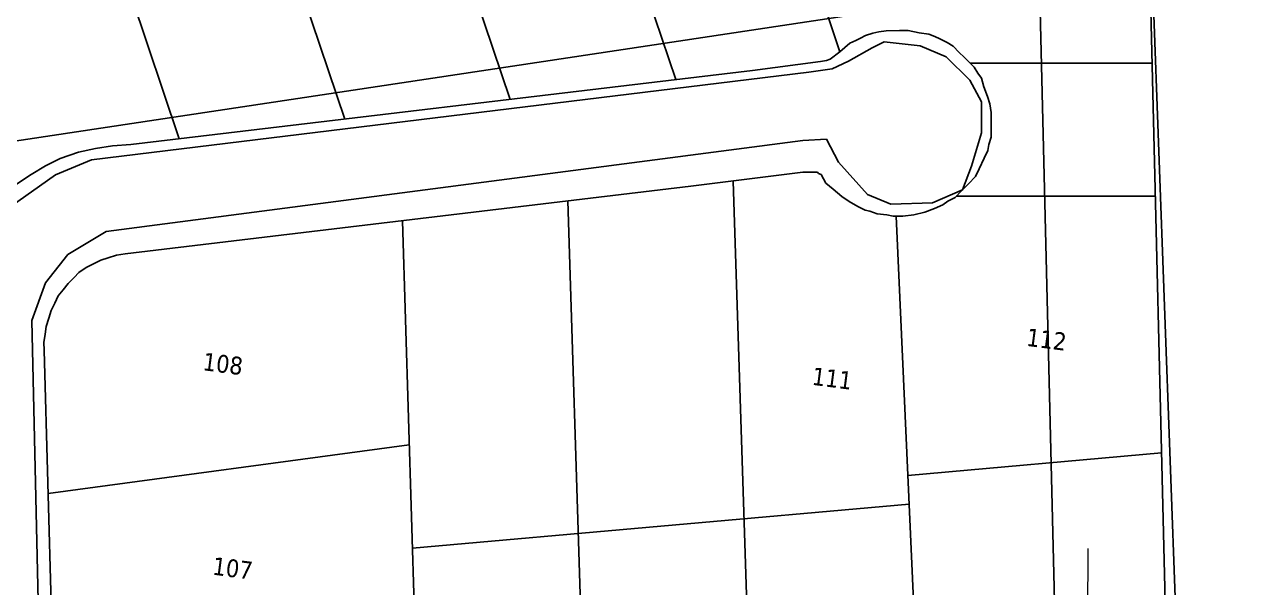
# Model space of a CAD drawing. Header units: metres. Extents: x 2 to 659295185, y -28 to 1124222152.
# Drawn here: x 658161.8 to 658271.7, y 1124192.7 to 1124243.4 of the extents above; entities that cross this region are included whole.
import ezdxf

# ---------------------------------------------------------------- set-up
doc = ezdxf.new("R2010")
doc.units = ezdxf.units.M
doc.header["$MEASUREMENT"] = 0
for name, color, linetype in [('División Parroquial', 130, 'CONTINUOUS'), ('MANZANA', 30, 'CONTINUOUS'), ('Parcelas', 140, 'CONTINUOUS')]:
    doc.layers.add(name, color=color, linetype=linetype)
doc.layers.add('DPIC_Brocal', color=7, linetype='CONTINUOUS', lineweight=13)
doc.styles.get("Standard").update_dxf_attribs({"font": 'tahoma.ttf'})

msp = doc.modelspace()

# ---------------------------------------------------------------- linework, layer by layer
at = {"layer": 'División Parroquial', "color": 1, "flags": 128}
msp.add_lwpolyline([(658480.577, 1123580.0076), (658492.1763, 1123631.4687), (658520.1298, 1123754.3737), (658546.5907, 1123940.9057), (658561.3177, 1124038.3659), (658586.3109, 1124167.6196), (658611.3288, 1124300.9225), (658037.6324, 1124214.3101), (656741.4517, 1124023.5789), (656243.3614, 1123952.0035), (656076.3748, 1123928.1583), (655990.717, 1123916.9306), (655912.2248, 1123918.0204), (655829.3706, 1123947.4344), (655763.9563, 1123993.1951), (655701.8156, 1124057.462), (655657.1231, 1124133.7165), (655642.6105, 1124196.4737), (655609.9074, 1124408.9005), (655576.116, 1124600.6315), (655517.0345, 1124969.3764), (655415.1901, 1125592.4496), (655226.0469, 1126735.087)], dxfattribs=at)
at = {"layer": 'DPIC_Brocal'}
msp.add_line((658257.4392, 1124174.7142), (658257.5797, 1124196.2494), dxfattribs=at)
at = {"layer": 'MANZANA', "lineweight": -2}
for p, q in [((658262.7369, 1124264.3292), (658266.3651, 1124114.3798)), ((658237.5212, 1124242.4337), (658237.0841, 1124242.2137)), ((658238.1808, 1124242.6537), (658237.5212, 1124242.4337)), ((658238.7251, 1124242.7736), (658238.1808, 1124242.6537)), ((658239.3847, 1124242.8836), (658238.7251, 1124242.7736)), ((658240.5886, 1124242.8936), (658239.3847, 1124242.8836)), ((658241.3555, 1124242.8936), (658240.5886, 1124242.8936)), ((658242.345, 1124242.6737), (658241.3555, 1124242.8936)), ((658243.219, 1124242.5637), (658242.345, 1124242.6737)), ((658243.7715, 1124242.3537), (658243.219, 1124242.5637)), ((658236.1029, 1124241.7638), (658235.2288, 1124240.984)), ((658236.6471, 1124241.9838), (658236.1029, 1124241.7638)), ((658237.0841, 1124242.2137), (658236.6471, 1124241.9838)), ((658244.2085, 1124242.1338), (658243.7715, 1124242.3537)), ((658244.8682, 1124241.8038), (658244.2085, 1124242.1338)), ((658245.4207, 1124241.4739), (658244.8682, 1124241.8038)), ((658245.9649, 1124240.924), (658245.4207, 1124241.4739)), ((658234.0249, 1124240.2042), (658233.4807, 1124240.0942)), ((658234.3548, 1124240.3141), (658234.0249, 1124240.2042)), ((658235.2288, 1124240.984), (658234.3548, 1124240.3141)), ((658246.4102, 1124240.4841), (658245.9649, 1124240.924)), ((658246.8472, 1124240.0442), (658246.4102, 1124240.4841)), ((658227.3458, 1124239.2943), (658171.3812, 1124232.6257)), ((658233.4807, 1124240.0942), (658227.3458, 1124239.2943)), ((658247.2925, 1124239.6043), (658246.8472, 1124240.0442)), ((658247.6223, 1124239.0444), (658247.2925, 1124239.6043)), ((658247.9522, 1124238.6045), (658247.6223, 1124239.0444)), ((658248.1748, 1124237.8346), (658247.9522, 1124238.6045)), ((658248.5046, 1124236.9548), (658248.1748, 1124237.8346)), ((658248.7273, 1124236.285), (658248.5046, 1124236.9548)), ((658248.8427, 1124235.5151), (658248.7273, 1124236.285)), ((658248.8427, 1124234.7453), (658248.8427, 1124235.5151)), ((658248.8509, 1124233.9654), (658248.8427, 1124234.7453)), ((658248.8509, 1124233.3056), (658248.8509, 1124233.9654)), ((658169.7403, 1124232.5057), (658168.2066, 1124232.2858)), ((658171.3812, 1124232.6257), (658169.7403, 1124232.5057)), ((658248.5294, 1124232.0858), (658248.6366, 1124232.6357)), ((658248.6366, 1124232.6357), (658248.8509, 1124233.3056)), ((658165.0319, 1124231.386), (658163.7209, 1124230.7161)), ((658166.6729, 1124231.9458), (658165.0319, 1124231.386)), ((658168.2066, 1124232.2858), (658166.6729, 1124231.9458)), ((658247.7707, 1124230.4261), (658248.1995, 1124231.4159)), ((658248.1995, 1124231.4159), (658248.5294, 1124232.0858)), ((658163.7209, 1124230.7161), (658162.4098, 1124229.9362)), ((658247.4409, 1124229.7563), (658247.7707, 1124230.4261)), ((658162.4098, 1124229.9362), (658161.0987, 1124229.0464)), ((658221.8046, 1124228.8665), (658231.881, 1124230.1262)), ((658231.881, 1124230.1262), (658232.8705, 1124230.1362)), ((658232.8705, 1124230.1362), (658233.1921, 1124230.1362)), ((658233.1921, 1124230.1362), (658233.3075, 1124230.0262)), ((658233.3075, 1124230.0262), (658233.5219, 1124229.9163)), ((658233.5219, 1124229.9163), (658233.9672, 1124229.1464)), ((658246.7895, 1124229.0864), (658247.4409, 1124229.7563)), ((658170.8782, 1124222.7777), (658221.8046, 1124228.8665)), ((658233.9672, 1124229.1464), (658234.6269, 1124228.5965)), ((658234.6269, 1124228.5965), (658235.3937, 1124227.9367)), ((658245.5856, 1124227.8667), (658246.1298, 1124228.4266)), ((658246.1298, 1124228.4266), (658246.7895, 1124229.0864)), ((658235.3937, 1124227.9367), (658236.0534, 1124227.4967)), ((658236.0534, 1124227.4967), (658236.8285, 1124227.0568)), ((658236.8285, 1124227.0568), (658237.4882, 1124226.7269)), ((658243.7303, 1124226.8669), (658244.4971, 1124227.1968)), ((658244.4971, 1124227.1968), (658244.9342, 1124227.5367)), ((658244.9342, 1124227.5367), (658245.5856, 1124227.8667)), ((658237.4882, 1124226.7269), (658237.9252, 1124226.6169)), ((658237.9252, 1124226.6169), (658238.5849, 1124226.397)), ((658238.5849, 1124226.397), (658239.4589, 1124226.297)), ((658239.4589, 1124226.297), (658240.0032, 1124226.187)), ((658240.0032, 1124226.187), (658240.8855, 1124226.187)), ((658240.8855, 1124226.187), (658241.8667, 1124226.307)), ((658241.8667, 1124226.307), (658242.8562, 1124226.5269)), ((658242.8562, 1124226.5269), (658243.7303, 1124226.8669)), ((658169.3445, 1124222.4378), (658170.1114, 1124222.6677)), ((658170.1114, 1124222.6677), (658170.8782, 1124222.7777)), ((658166.7223, 1124221.108), (658167.382, 1124221.548)), ((658167.382, 1124221.548), (658168.0334, 1124221.8879)), ((658168.0334, 1124221.8879), (658168.6931, 1124222.2178)), ((658168.6931, 1124222.2178), (658169.3445, 1124222.4378)), ((658165.7411, 1124220.1082), (658166.2853, 1124220.6581)), ((658166.2853, 1124220.6581), (658166.7223, 1124221.108)), ((658164.867, 1124218.9985), (658165.3041, 1124219.5484)), ((658165.3041, 1124219.5484), (658165.7411, 1124220.1082)), ((658164.2156, 1124217.6687), (658164.5454, 1124218.3286)), ((658164.5454, 1124218.3286), (658164.867, 1124218.9985)), ((658164.0012, 1124216.9989), (658164.2156, 1124217.6687)), ((658163.6796, 1124215.5592), (658163.7868, 1124216.229)), ((658163.7868, 1124216.229), (658164.0012, 1124216.9989)), ((658163.5724, 1124214.7893), (658163.6796, 1124215.5592)), ((658163.5807, 1124214.1195), (658163.5724, 1124214.7893)), ((658164.7516, 1124172.428), (658163.5807, 1124214.1195))]:
    msp.add_line(p, q, dxfattribs=at)
at = {"layer": 'MANZANA', "lineweight": -3}
for p, q in [((658268.5163, 1124106.9013), (658262.7369, 1124264.3292)), ((658238.1247, 1124241.3237), (658235.9939, 1124240.1261)), ((658239.2135, 1124241.864), (658238.1247, 1124241.3237)), ((658242.4564, 1124241.5038), (658239.2135, 1124241.864)), ((658244.7862, 1124240.5399), (658242.4564, 1124241.5038)), ((658246.917, 1124238.4125), (658244.7862, 1124240.5399)), ((658232.4231, 1124239.1379), (658167.8565, 1124231.2514)), ((658234.5305, 1124239.4446), (658232.4231, 1124239.1379)), ((658235.9939, 1124240.1261), (658234.5305, 1124239.4446)), ((658247.9589, 1124236.4896), (658246.917, 1124238.4125)), ((658247.9589, 1124233.6806), (658247.9589, 1124236.4896)), ((658247.0809, 1124230.6721), (658247.9589, 1124233.6806)), ((658231.881, 1124232.9894), (658169.1794, 1124224.7962)), ((658231.881, 1124232.9894), (658234.0271, 1124233.1159)), ((658234.0271, 1124233.1159), (658235.0807, 1124231.0469)), ((658167.8565, 1124231.2514), (658164.6018, 1124229.8883)), ((658235.0807, 1124231.0469), (658237.6915, 1124228.1212)), ((658246.2636, 1124228.5603), (658247.0809, 1124230.6721)), ((658164.6018, 1124229.8883), (658160.5042, 1124226.982)), ((658237.6915, 1124228.1212), (658239.8106, 1124227.2449)), ((658243.5569, 1124227.3861), (658246.2636, 1124228.5603)), ((658239.8106, 1124227.2449), (658243.5569, 1124227.3861)), ((658169.1794, 1124224.7962), (658165.7257, 1124222.7126)), ((658165.7257, 1124222.7126), (658163.7237, 1124220.1617)), ((658163.7237, 1124220.1617), (658162.4828, 1124216.7832)), ((658162.4828, 1124216.7832), (658163.595, 1124166.675))]:
    msp.add_line(p, q, dxfattribs=at)
at = {"layer": 'Parcelas', "lineweight": -3}
for p, q in [((658218.135, 1124291.6994), (658235.2288, 1124240.984)), ((658203.3469, 1124289.1869), (658220.4407, 1124238.4715)), ((658188.4523, 1124287.4121), (658205.5461, 1124236.6967)), ((658173.7011, 1124285.2116), (658190.6515, 1124234.9219)), ((658158.935, 1124283.0557), (658175.7568, 1124233.1471)), ((658246.9331, 1124239.9637), (658263.3265, 1124239.9637)), ((658227.4581, 1124171.8708), (658225.6279, 1124229.3445)), ((658210.734, 1124227.5637), (658212.5169, 1124170.5435)), ((658245.7011, 1124227.9672), (658263.6168, 1124227.9672)), ((658242.5346, 1124175.9872), (658240.2918, 1124226.187)), ((658195.8425, 1124225.7624), (658197.5758, 1124169.2161)), ((658163.9436, 1124201.1982), (658196.4611, 1124205.5806))]:
    msp.add_line(p, q, dxfattribs=at)
at = {"layer": 'Parcelas', "lineweight": -2}
for p, q in [((658252.6621, 1124269.0448), (658255.2278, 1124163.006)), ((658262.7369, 1124264.3292), (658265.1333, 1124165.2888)), ((658237.5212, 1124242.4337), (658237.0841, 1124242.2137)), ((658237.5212, 1124242.4337), (658237.0841, 1124242.2137)), ((658238.1808, 1124242.6537), (658237.5212, 1124242.4337)), ((658238.1808, 1124242.6537), (658237.5212, 1124242.4337)), ((658238.7251, 1124242.7736), (658238.1808, 1124242.6537)), ((658238.7251, 1124242.7736), (658238.1808, 1124242.6537)), ((658239.3847, 1124242.8836), (658238.7251, 1124242.7736)), ((658239.3847, 1124242.8836), (658238.7251, 1124242.7736)), ((658240.5886, 1124242.8936), (658239.3847, 1124242.8836)), ((658240.5886, 1124242.8936), (658239.3847, 1124242.8836)), ((658241.3555, 1124242.8936), (658240.5886, 1124242.8936)), ((658241.3555, 1124242.8936), (658240.5886, 1124242.8936)), ((658242.345, 1124242.6737), (658241.3555, 1124242.8936)), ((658242.345, 1124242.6737), (658241.3555, 1124242.8936)), ((658243.219, 1124242.5637), (658242.345, 1124242.6737)), ((658243.219, 1124242.5637), (658242.345, 1124242.6737)), ((658243.7715, 1124242.3537), (658243.219, 1124242.5637)), ((658243.7715, 1124242.3537), (658243.219, 1124242.5637)), ((658236.1029, 1124241.7638), (658235.2288, 1124240.984)), ((658236.1029, 1124241.7638), (658235.2288, 1124240.984)), ((658236.6471, 1124241.9838), (658236.1029, 1124241.7638)), ((658236.6471, 1124241.9838), (658236.1029, 1124241.7638)), ((658237.0841, 1124242.2137), (658236.6471, 1124241.9838)), ((658237.0841, 1124242.2137), (658236.6471, 1124241.9838)), ((658244.2085, 1124242.1338), (658243.7715, 1124242.3537)), ((658244.2085, 1124242.1338), (658243.7715, 1124242.3537)), ((658244.8682, 1124241.8038), (658244.2085, 1124242.1338)), ((658244.8682, 1124241.8038), (658244.2085, 1124242.1338)), ((658245.4207, 1124241.4739), (658244.8682, 1124241.8038)), ((658245.4207, 1124241.4739), (658244.8682, 1124241.8038)), ((658245.9649, 1124240.924), (658245.4207, 1124241.4739)), ((658245.9649, 1124240.924), (658245.4207, 1124241.4739)), ((658234.0249, 1124240.2042), (658233.4807, 1124240.0942)), ((658234.0249, 1124240.2042), (658233.4807, 1124240.0942)), ((658234.3548, 1124240.3141), (658234.0249, 1124240.2042)), ((658234.3548, 1124240.3141), (658234.0249, 1124240.2042)), ((658235.2288, 1124240.984), (658234.3548, 1124240.3141)), ((658235.2288, 1124240.984), (658234.3548, 1124240.3141)), ((658246.4102, 1124240.4841), (658245.9649, 1124240.924)), ((658246.4102, 1124240.4841), (658245.9649, 1124240.924)), ((658246.8472, 1124240.0442), (658246.4102, 1124240.4841)), ((658246.8472, 1124240.0442), (658246.4102, 1124240.4841)), ((658227.3458, 1124239.2943), (658171.3812, 1124232.6257)), ((658233.4807, 1124240.0942), (658227.3458, 1124239.2943)), ((658233.4807, 1124240.0942), (658227.3458, 1124239.2943)), ((658247.2925, 1124239.6043), (658246.8472, 1124240.0442)), ((658247.2925, 1124239.6043), (658246.8472, 1124240.0442)), ((658247.6223, 1124239.0444), (658247.2925, 1124239.6043)), ((658247.6223, 1124239.0444), (658247.2925, 1124239.6043)), ((658247.9522, 1124238.6045), (658247.6223, 1124239.0444)), ((658247.9522, 1124238.6045), (658247.6223, 1124239.0444)), ((658248.1748, 1124237.8346), (658247.9522, 1124238.6045)), ((658248.1748, 1124237.8346), (658247.9522, 1124238.6045)), ((658248.5046, 1124236.9548), (658248.1748, 1124237.8346)), ((658248.5046, 1124236.9548), (658248.1748, 1124237.8346)), ((658248.7273, 1124236.285), (658248.5046, 1124236.9548)), ((658248.7273, 1124236.285), (658248.5046, 1124236.9548)), ((658248.8427, 1124235.5151), (658248.7273, 1124236.285)), ((658248.8427, 1124235.5151), (658248.7273, 1124236.285)), ((658248.8427, 1124234.7453), (658248.8427, 1124235.5151)), ((658248.8427, 1124234.7453), (658248.8427, 1124235.5151)), ((658248.8509, 1124233.9654), (658248.8427, 1124234.7453)), ((658248.8509, 1124233.9654), (658248.8427, 1124234.7453)), ((658248.8509, 1124233.3056), (658248.8509, 1124233.9654)), ((658248.8509, 1124233.3056), (658248.8509, 1124233.9654)), ((658169.7403, 1124232.5057), (658168.2066, 1124232.2858)), ((658171.3812, 1124232.6257), (658169.7403, 1124232.5057)), ((658248.5294, 1124232.0858), (658248.6366, 1124232.6357)), ((658248.5294, 1124232.0858), (658248.6366, 1124232.6357)), ((658248.6366, 1124232.6357), (658248.8509, 1124233.3056)), ((658248.6366, 1124232.6357), (658248.8509, 1124233.3056)), ((658165.0319, 1124231.386), (658163.7209, 1124230.7161)), ((658166.6729, 1124231.9458), (658165.0319, 1124231.386)), ((658168.2066, 1124232.2858), (658166.6729, 1124231.9458)), ((658247.7707, 1124230.4261), (658248.1995, 1124231.4159)), ((658247.7707, 1124230.4261), (658248.1995, 1124231.4159)), ((658248.1995, 1124231.4159), (658248.5294, 1124232.0858)), ((658248.1995, 1124231.4159), (658248.5294, 1124232.0858)), ((658163.7209, 1124230.7161), (658162.4098, 1124229.9362)), ((658247.4409, 1124229.7563), (658247.7707, 1124230.4261)), ((658247.4409, 1124229.7563), (658247.7707, 1124230.4261)), ((658162.4098, 1124229.9362), (658161.0987, 1124229.0464)), ((658221.8046, 1124228.8665), (658231.881, 1124230.1262)), ((658221.8046, 1124228.8665), (658231.881, 1124230.1262)), ((658231.881, 1124230.1262), (658232.8705, 1124230.1362)), ((658231.881, 1124230.1262), (658232.8705, 1124230.1362)), ((658232.8705, 1124230.1362), (658233.1921, 1124230.1362)), ((658232.8705, 1124230.1362), (658233.1921, 1124230.1362)), ((658233.1921, 1124230.1362), (658233.3075, 1124230.0262)), ((658233.1921, 1124230.1362), (658233.3075, 1124230.0262)), ((658233.3075, 1124230.0262), (658233.5219, 1124229.9163)), ((658233.3075, 1124230.0262), (658233.5219, 1124229.9163)), ((658233.5219, 1124229.9163), (658233.9672, 1124229.1464)), ((658233.5219, 1124229.9163), (658233.9672, 1124229.1464)), ((658246.7895, 1124229.0864), (658247.4409, 1124229.7563)), ((658246.7895, 1124229.0864), (658247.4409, 1124229.7563)), ((658170.8782, 1124222.7777), (658221.8046, 1124228.8665)), ((658233.9672, 1124229.1464), (658234.6269, 1124228.5965)), ((658233.9672, 1124229.1464), (658234.6269, 1124228.5965)), ((658234.6269, 1124228.5965), (658235.3937, 1124227.9367)), ((658234.6269, 1124228.5965), (658235.3937, 1124227.9367)), ((658245.5856, 1124227.8667), (658246.1298, 1124228.4266)), ((658245.5856, 1124227.8667), (658246.1298, 1124228.4266)), ((658246.1298, 1124228.4266), (658246.7895, 1124229.0864)), ((658246.1298, 1124228.4266), (658246.7895, 1124229.0864)), ((658235.3937, 1124227.9367), (658236.0534, 1124227.4967)), ((658235.3937, 1124227.9367), (658236.0534, 1124227.4967)), ((658236.0534, 1124227.4967), (658236.8285, 1124227.0568)), ((658236.0534, 1124227.4967), (658236.8285, 1124227.0568)), ((658236.8285, 1124227.0568), (658237.4882, 1124226.7269)), ((658236.8285, 1124227.0568), (658237.4882, 1124226.7269)), ((658243.7303, 1124226.8669), (658244.4971, 1124227.1968)), ((658243.7303, 1124226.8669), (658244.4971, 1124227.1968)), ((658244.4971, 1124227.1968), (658244.9342, 1124227.5367)), ((658244.4971, 1124227.1968), (658244.9342, 1124227.5367)), ((658244.9342, 1124227.5367), (658245.5856, 1124227.8667)), ((658244.9342, 1124227.5367), (658245.5856, 1124227.8667)), ((658237.4882, 1124226.7269), (658237.9252, 1124226.6169)), ((658237.4882, 1124226.7269), (658237.9252, 1124226.6169)), ((658237.9252, 1124226.6169), (658238.5849, 1124226.397)), ((658237.9252, 1124226.6169), (658238.5849, 1124226.397)), ((658238.5849, 1124226.397), (658239.4589, 1124226.297)), ((658238.5849, 1124226.397), (658239.4589, 1124226.297)), ((658239.4589, 1124226.297), (658240.0032, 1124226.187)), ((658239.4589, 1124226.297), (658240.0032, 1124226.187)), ((658240.0032, 1124226.187), (658240.8855, 1124226.187)), ((658240.0032, 1124226.187), (658240.8855, 1124226.187)), ((658240.8855, 1124226.187), (658241.8667, 1124226.307)), ((658240.8855, 1124226.187), (658241.8667, 1124226.307)), ((658241.8667, 1124226.307), (658242.8562, 1124226.5269)), ((658241.8667, 1124226.307), (658242.8562, 1124226.5269)), ((658242.8562, 1124226.5269), (658243.7303, 1124226.8669)), ((658242.8562, 1124226.5269), (658243.7303, 1124226.8669)), ((658169.3445, 1124222.4378), (658170.1114, 1124222.6677)), ((658170.1114, 1124222.6677), (658170.8782, 1124222.7777)), ((658166.7223, 1124221.108), (658167.382, 1124221.548)), ((658167.382, 1124221.548), (658168.0334, 1124221.8879)), ((658168.0334, 1124221.8879), (658168.6931, 1124222.2178)), ((658168.6931, 1124222.2178), (658169.3445, 1124222.4378)), ((658165.7411, 1124220.1082), (658166.2853, 1124220.6581)), ((658166.2853, 1124220.6581), (658166.7223, 1124221.108)), ((658164.867, 1124218.9985), (658165.3041, 1124219.5484)), ((658165.3041, 1124219.5484), (658165.7411, 1124220.1082)), ((658164.2156, 1124217.6687), (658164.5454, 1124218.3286)), ((658164.5454, 1124218.3286), (658164.867, 1124218.9985)), ((658164.0012, 1124216.9989), (658164.2156, 1124217.6687)), ((658163.6796, 1124215.5592), (658163.7868, 1124216.229)), ((658163.7868, 1124216.229), (658164.0012, 1124216.9989)), ((658163.5724, 1124214.7893), (658163.6796, 1124215.5592)), ((658163.5807, 1124214.1195), (658163.5724, 1124214.7893)), ((658164.7516, 1124172.428), (658163.5807, 1124214.1195)), ((658264.176, 1124204.8565), (658241.3352, 1124202.8338)), ((658241.451, 1124200.2423), (658196.7461, 1124196.2834))]:
    msp.add_line(p, q, dxfattribs=at)

# ---------------------------------------------------------------- texts
for s, p in [('112', (658251.9385, 1124214.5085)), ('108', (658177.7988, 1124212.3165)), ('111', (658232.6359, 1124211.0015)), ('107', (658178.6762, 1124193.9049))]:
    msp.add_text(s, height=1.6, rotation=352.664052, dxfattribs=at).set_placement(p)

doc.saveas('drawing.dxf')
